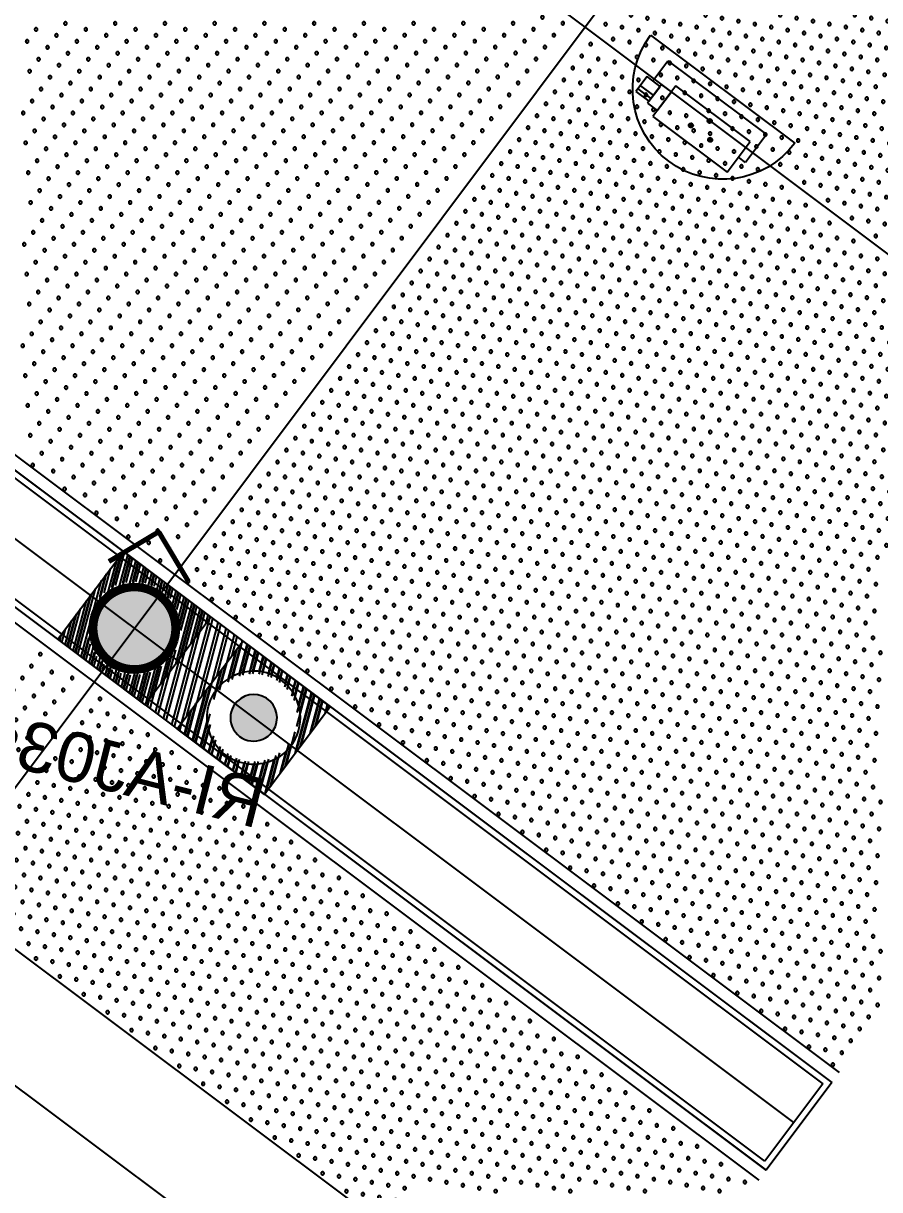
# Model space of a CAD drawing. Header units: millimetres. Extents: x 768159 to 833032, y -1374957 to -1225629.
# Drawn here: x 819922 to 821644, y -1373748 to -1371403 of the extents above; entities that cross this region are included whole.
import ezdxf
from ezdxf.enums import TextEntityAlignment as Align
from ezdxf.xclip import XClip

# ---------------------------------------------------------------- set-up
doc = ezdxf.new("R2010")
doc.units = ezdxf.units.MM
doc.header["$LTSCALE"] = 10
doc.header["$MEASUREMENT"] = 0
doc.header["$XCLIPFRAME"] = 0
doc.linetypes.add('CENTER', pattern=[50.8, 31.75, -6.35, 6.35, -6.35])
for name, color, linetype in [('I—平顶-投影仪、监控', 62, 'Continuous'), ('I—平顶—分格线', 8, 'Continuous'), ('I—平顶—喷淋', 21, 'Continuous'), ('I—平顶—暖通', 144, 'Continuous'), ('I—平顶—灯具', 62, 'Continuous'), ('I—平顶—造型', 122, 'Continuous')]:
    doc.layers.add(name, color=color, linetype=linetype)
doc.styles.add('ARIAL', font='arial.ttf')
doc.styles.get("Standard").update_dxf_attribs({"font": 'arial.ttf'})
doc.dimstyles.new('標準', dxfattribs={"dimtxt": 2.5, "dimasz": 0.8, "dimexe": 0, "dimexo": 0, "dimgap": 1, "dimtad": 1, "dimdec": 0, "dimzin": 0, "dimdsep": 46, "dimtxsty": 'Standard', "dimblk": 'DOT', "dimcen": 1, "dimaunit": 1, "dimadec": 3, "dimazin": 0, "dimtfac": 1, "dimtdec": 0, "dimtmove": 2, "dimatfit": 3, "dimfxl": 1, "dimtolj": 1, "dimtzin": 0, "dimarcsym": 0})

# ---------------------------------------------------------------- blocks, each defined once
blk = doc.blocks.new('4560')
at = {"layer": 'I—平顶—分格线', "color": 1}
for centre in [(-2960, -20), (-2880, -20), (-2920, -35), (-2840, -35), (-2960, -50), (-2920, -65), (-2880, -50), (-2960, -80), (-2920, -95), (-2880, -80), (-2960, -110), (-2880, -110), (-2960, -140), (-2920, -125), (-2880, -140), (-2840, -125), (-2800, -140), (-2920, -155), (-2840, -155), (-2960, -170), (-2920, -185), (-2880, -170), (-2840, -185), (-2800, -170), (-2760, -185), (-2960, -200), (-2880, -200), (-2800, -200), (-2720, -200), (-2960, -230), (-2920, -215), (-2880, -230), (-2840, -215), (-2800, -230), (-2760, -215), (-2720, -230), (-2960, -260), (-2920, -245), (-2880, -260), (-2840, -245), (-2800, -260), (-2760, -245), (-2720, -260), (-2680, -245), (-2640, -260), (-2920, -275), (-2840, -275), (-2760, -275), (-2680, -275), (-2960, -290), (-2920, -305), (-2880, -290), (-2840, -305), (-2800, -290), (-2760, -305), (-2720, -290), (-2680, -305), (-2640, -290), (-2600, -305), (-2960, -320), (-2880, -320), (-2800, -320), (-2720, -320), (-2640, -320), (-2560, -320), (-2960, -350), (-2920, -335), (-2880, -350), (-2840, -335), (-2800, -350), (-2760, -335), (-2720, -350), (-2680, -335), (-2640, -350), (-2600, -335), (-2560, -350), (-2920, -365), (-2840, -365), (-2760, -365), (-2680, -365), (-2600, -365), (-2520, -365), (-2960, -380), (-2920, -395), (-2880, -380), (-2840, -395), (-2800, -380), (-2760, -395), (-2720, -380), (-2680, -395), (-2640, -380), (-2600, -395), (-2560, -380), (-2520, -395), (-2480, -380), (-2960, -410), (-2920, -425), (-2880, -410), (-2840, -425), (-2800, -410), (-2760, -425), (-2720, -410), (-2680, -425), (-2640, -410), (-2600, -425), (-2560, -410), (-2520, -425), (-2480, -410), (-2440, -425), (-2960, -440), (-2880, -440), (-2800, -440), (-2720, -440), (-2640, -440), (-2560, -440), (-2480, -440), (-2400, -440), (-2960, -470), (-2920, -455), (-2880, -470), (-2840, -455), (-2800, -470), (-2760, -455), (-2720, -470), (-2680, -455), (-2640, -470), (-2600, -455), (-2560, -470), (-2520, -455), (-2480, -470), (-2440, -455), (-2400, -470), (-2920, -485), (-2840, -485), (-2760, -485), (-2680, -485), (-2600, -485), (-2520, -485), (-2440, -485), (-2360, -485), (-2960, -500), (-2920, -515), (-2880, -500), (-2840, -515), (-2800, -500), (-2760, -515), (-2720, -500), (-2680, -515), (-2640, -500), (-2600, -515), (-2560, -500), (-2520, -515), (-2480, -500), (-2440, -515), (-2400, -500), (-2360, -515), (-2320, -500), (-2960, -530), (-2880, -530), (-2800, -530), (-2720, -530), (-2640, -530), (-2560, -530), (-2480, -530), (-2400, -530), (-2320, -530), (-2960, -560), (-2920, -545), (-2880, -560), (-2840, -545), (-2800, -560), (-2760, -545), (-2720, -560), (-2680, -545), (-2640, -560), (-2600, -545), (-2560, -560), (-2520, -545), (-2480, -560), (-2440, -545), (-2400, -560), (-2360, -545), (-2320, -560), (-2280, -545), (-2240, -560), (-2920, -575), (-2840, -575), (-2760, -575), (-2680, -575), (-2600, -575), (-2520, -575), (-2440, -575), (-2360, -575), (-2280, -575), (-2960, -590), (-2920, -605), (-2880, -590), (-2840, -605), (-2800, -590), (-2760, -605), (-2720, -590), (-2680, -605), (-2640, -590), (-2600, -605), (-2560, -590), (-2520, -605), (-2480, -590), (-2440, -605), (-2400, -590), (-2360, -605), (-2320, -590), (-2280, -605), (-2240, -590), (-2200, -605), (-2960, -620), (-2920, -635), (-2880, -620), (-2840, -635), (-2800, -620), (-2760, -635), (-2720, -620), (-2680, -635), (-2640, -620), (-2600, -635), (-2560, -620), (-2520, -635), (-2480, -620), (-2440, -635), (-2400, -620), (-2360, -635), (-2320, -620), (-2280, -635), (-2240, -620), (-2200, -635), (-2160, -620), (-2960, -650), (-2880, -650), (-2800, -650), (-2720, -650), (-2640, -650), (-2560, -650), (-2480, -650), (-2400, -650), (-2320, -650), (-2240, -650), (-2160, -650), (-2960, -680), (-2920, -665), (-2880, -680), (-2840, -665), (-2800, -680), (-2760, -665), (-2720, -680), (-2680, -665), (-2640, -680), (-2600, -665), (-2560, -680), (-2520, -665), (-2480, -680), (-2440, -665), (-2400, -680), (-2360, -665), (-2320, -680), (-2280, -665), (-2240, -680), (-2200, -665), (-2160, -680), (-2120, -665), (-2920, -695), (-2840, -695), (-2760, -695), (-2680, -695), (-2600, -695), (-2520, -695), (-2440, -695), (-2360, -695), (-2280, -695), (-2200, -695), (-2120, -695), (-2960, -710), (-2920, -725), (-2880, -710), (-2840, -725), (-2800, -710), (-2760, -725), (-2720, -710), (-2680, -725), (-2640, -710), (-2600, -725), (-2560, -710), (-2520, -725), (-2480, -710), (-2440, -725), (-2400, -710), (-2360, -725), (-2320, -710), (-2280, -725), (-2240, -710), (-2200, -725), (-2160, -710), (-2960, -740), (-2880, -740), (-2800, -740), (-2720, -740), (-2640, -740), (-2560, -740), (-2480, -740), (-2400, -740), (-2320, -740), (-2240, -740), (-2160, -740), (-2960, -770), (-2920, -755), (-2880, -770), (-2840, -755), (-2800, -770), (-2760, -755), (-2720, -770), (-2680, -755), (-2640, -770), (-2600, -755), (-2560, -770), (-2520, -755), (-2480, -770), (-2440, -755), (-2400, -770), (-2360, -755), (-2320, -770), (-2280, -755), (-2240, -770), (-2200, -755), (-2960, -800), (-2920, -785), (-2880, -800), (-2840, -785), (-2800, -800), (-2760, -785), (-2720, -800), (-2680, -785), (-2640, -800), (-2600, -785), (-2560, -800), (-2520, -785), (-2480, -800), (-2440, -785), (-2400, -800), (-2360, -785), (-2320, -800), (-2280, -785), (-2240, -800), (-2200, -785), (-2920, -815), (-2840, -815), (-2760, -815), (-2680, -815), (-2600, -815), (-2520, -815), (-2440, -815), (-2360, -815), (-2280, -815), (-2200, -815), (-2960, -830), (-2920, -845), (-2880, -830), (-2840, -845), (-2800, -830), (-2760, -845), (-2720, -830), (-2680, -845), (-2640, -830), (-2600, -845), (-2560, -830), (-2520, -845), (-2480, -830), (-2440, -845), (-2400, -830), (-2360, -845), (-2320, -830), (-2280, -845), (-2240, -830), (-2960, -860), (-2880, -860), (-2800, -860), (-2720, -860), (-2640, -860), (-2560, -860), (-2480, -860), (-2400, -860), (-2320, -860), (-2240, -860), (-2960, -890), (-2920, -875), (-2880, -890), (-2840, -875), (-2800, -890), (-2760, -875), (-2720, -890), (-2680, -875), (-2640, -890), (-2600, -875), (-2560, -890), (-2520, -875), (-2480, -890), (-2440, -875), (-2400, -890), (-2360, -875), (-2320, -890), (-2280, -875), (-2920, -905), (-2840, -905), (-2760, -905), (-2680, -905), (-2600, -905), (-2520, -905), (-2440, -905), (-2360, -905), (-2280, -905), (-2960, -920), (-2920, -935), (-2880, -920), (-2840, -935), (-2800, -920), (-2760, -935), (-2720, -920), (-2680, -935), (-2640, -920), (-2600, -935), (-2560, -920), (-2520, -935), (-2480, -920), (-2440, -935), (-2400, -920), (-2360, -935), (-2320, -920), (-2960, -950), (-2880, -950), (-2800, -950), (-2720, -950), (-2640, -950), (-2560, -950), (-2480, -950), (-2400, -950), (-2320, -950), (-2960, -980), (-2920, -965), (-2880, -980), (-2840, -965), (-2800, -980), (-2760, -965), (-2720, -980), (-2680, -965), (-2640, -980), (-2600, -965), (-2560, -980), (-2520, -965), (-2480, -980), (-2440, -965), (-2400, -980), (-2360, -965), (-2960, -1010), (-2920, -995), (-2880, -1010), (-2840, -995), (-2800, -1010), (-2760, -995), (-2720, -1010), (-2680, -995), (-2640, -1010), (-2600, -995), (-2560, -1010), (-2520, -995), (-2480, -1010), (-2440, -995), (-2400, -1010), (-2360, -995), (-2920, -1025), (-2840, -1025), (-2760, -1025), (-2680, -1025), (-2600, -1025), (-2520, -1025), (-2440, -1025), (-2360, -1025), (-2960, -1040), (-2920, -1055), (-2880, -1040), (-2840, -1055), (-2800, -1040), (-2760, -1055), (-2720, -1040), (-2680, -1055), (-2640, -1040), (-2600, -1055), (-2560, -1040), (-2520, -1055), (-2480, -1040), (-2440, -1055), (-2400, -1040), (-2960, -1070), (-2880, -1070), (-2800, -1070), (-2720, -1070), (-2640, -1070), (-2560, -1070), (-2480, -1070), (-2400, -1070), (-2960, -1100), (-2920, -1085), (-2880, -1100), (-2840, -1085), (-2800, -1100), (-2760, -1085), (-2720, -1100), (-2680, -1085), (-2640, -1100), (-2600, -1085), (-2560, -1100), (-2520, -1085), (-2480, -1100), (-2440, -1085), (-2920, -1115), (-2840, -1115), (-2760, -1115), (-2680, -1115), (-2600, -1115), (-2520, -1115), (-2440, -1115), (-2960, -1130), (-2920, -1145), (-2880, -1130), (-2840, -1145), (-2800, -1130), (-2760, -1145), (-2720, -1130), (-2680, -1145), (-2640, -1130), (-2600, -1145), (-2560, -1130), (-2520, -1145), (-2480, -1130), (-2960, -1160), (-2920, -1175), (-2880, -1160), (-2840, -1175), (-2800, -1160), (-2760, -1175), (-2720, -1160), (-2680, -1175), (-2640, -1160), (-2600, -1175), (-2560, -1160), (-2520, -1175), (-2480, -1160), (-2960, -1190), (-2880, -1190), (-2800, -1190), (-2720, -1190), (-2640, -1190), (-2560, -1190), (-2480, -1190), (-2960, -1220), (-2920, -1205), (-2880, -1220), (-2840, -1205), (-2800, -1220), (-2760, -1205), (-2720, -1220), (-2680, -1205), (-2640, -1220), (-2600, -1205), (-2560, -1220), (-2520, -1205), (-2920, -1235), (-2840, -1235), (-2760, -1235), (-2680, -1235), (-2600, -1235), (-2520, -1235), (-2960, -1250), (-2920, -1265), (-2880, -1250), (-2840, -1265), (-2800, -1250), (-2760, -1265), (-2720, -1250), (-2680, -1265), (-2640, -1250), (-2600, -1265), (-2560, -1250), (-2960, -1280), (-2880, -1280), (-2800, -1280), (-2720, -1280), (-2640, -1280), (-2560, -1280), (-2960, -1310), (-2920, -1295), (-2880, -1310), (-2840, -1295), (-2800, -1310), (-2760, -1295), (-2720, -1310), (-2680, -1295), (-2640, -1310), (-2600, -1295), (-2920, -1325), (-2840, -1325), (-2760, -1325), (-2680, -1325), (-2600, -1325), (-2960, -1340), (-2920, -1355), (-2880, -1340), (-2840, -1355), (-2800, -1340), (-2760, -1355), (-2720, -1340), (-2680, -1355), (-2640, -1340), (-2960, -1370), (-2920, -1385), (-2880, -1370), (-2840, -1385), (-2800, -1370), (-2760, -1385), (-2720, -1370), (-2680, -1385), (-2640, -1370)]:
    blk.add_circle(centre, 3, dxfattribs=at)
blk = doc.blocks.new('30')
at = {"layer": 'I—平顶—分格线'}
for centre in [(-1710, -20), (-1650, -20), (-1590, -20), (-1530, -20), (-1470, -20), (-1410, -20), (-1350, -20), (-1290, -20), (-1230, -20), (-1170, -20), (-1110, -20), (-1050, -20), (-990, -20), (-930, -20), (-870, -20), (-810, -20), (-750, -20), (-690, -20), (-630, -20), (-570, -20), (-510, -20), (-450, -20), (-390, -20), (-330, -20), (-270, -20), (-210, -20), (-150, -20), (-90, -20), (-30, -20), (-1680, -35), (-1620, -35), (-1560, -35), (-1500, -35), (-1440, -35), (-1380, -35), (-1320, -35), (-1260, -35), (-1200, -35), (-1140, -35), (-1080, -35), (-1020, -35), (-960, -35), (-900, -35), (-840, -35), (-780, -35), (-720, -35), (-660, -35), (-600, -35), (-540, -35), (-480, -35), (-420, -35), (-360, -35), (-300, -35), (-240, -35), (-180, -35), (-120, -35), (-60, -35), (-1650, -50), (-1620, -65), (-1590, -50), (-1560, -65), (-1530, -50), (-1500, -65), (-1470, -50), (-1440, -65), (-1410, -50), (-1380, -65), (-1350, -50), (-1320, -65), (-1290, -50), (-1260, -65), (-1230, -50), (-1200, -65), (-1170, -50), (-1140, -65), (-1110, -50), (-1080, -65), (-1050, -50), (-1020, -65), (-990, -50), (-960, -65), (-930, -50), (-900, -65), (-870, -50), (-840, -65), (-810, -50), (-780, -65), (-750, -50), (-720, -65), (-690, -50), (-660, -65), (-630, -50), (-600, -65), (-570, -50), (-540, -65), (-510, -50), (-480, -65), (-450, -50), (-420, -65), (-390, -50), (-360, -65), (-330, -50), (-300, -65), (-270, -50), (-240, -65), (-210, -50), (-180, -65), (-150, -50), (-120, -65), (-90, -50), (-60, -65), (-30, -50), (-1620, -95), (-1590, -80), (-1560, -95), (-1530, -80), (-1500, -95), (-1470, -80), (-1440, -95), (-1410, -80), (-1380, -95), (-1350, -80), (-1320, -95), (-1290, -80), (-1260, -95), (-1230, -80), (-1200, -95), (-1170, -80), (-1140, -95), (-1110, -80), (-1080, -95), (-1050, -80), (-1020, -95), (-990, -80), (-960, -95), (-930, -80), (-900, -95), (-870, -80), (-840, -95), (-810, -80), (-780, -95), (-750, -80), (-720, -95), (-690, -80), (-660, -95), (-630, -80), (-600, -95), (-570, -80), (-540, -95), (-510, -80), (-480, -95), (-450, -80), (-420, -95), (-390, -80), (-360, -95), (-330, -80), (-300, -95), (-270, -80), (-240, -95), (-210, -80), (-180, -95), (-150, -80), (-120, -95), (-90, -80), (-60, -95), (-30, -80), (-1590, -110), (-1530, -110), (-1470, -110), (-1410, -110), (-1350, -110), (-1290, -110), (-1230, -110), (-1170, -110), (-1110, -110), (-1050, -110), (-990, -110), (-930, -110), (-870, -110), (-810, -110), (-750, -110), (-690, -110), (-630, -110), (-570, -110), (-510, -110), (-450, -110), (-390, -110), (-330, -110), (-270, -110), (-210, -110), (-150, -110), (-90, -110), (-30, -110), (-1560, -125), (-1530, -140), (-1500, -125), (-1470, -140), (-1440, -125), (-1410, -140), (-1380, -125), (-1350, -140), (-1320, -125), (-1290, -140), (-1260, -125), (-1230, -140), (-1200, -125), (-1170, -140), (-1140, -125), (-1110, -140), (-1080, -125), (-1050, -140), (-1020, -125), (-990, -140), (-960, -125), (-930, -140), (-900, -125), (-870, -140), (-840, -125), (-810, -140), (-780, -125), (-750, -140), (-720, -125), (-690, -140), (-660, -125), (-630, -140), (-600, -125), (-570, -140), (-540, -125), (-510, -140), (-480, -125), (-450, -140), (-420, -125), (-390, -140), (-360, -125), (-330, -140), (-300, -125), (-270, -140), (-240, -125), (-210, -140), (-180, -125), (-150, -140), (-120, -125), (-90, -140), (-60, -125), (-30, -140), (-1500, -155), (-1440, -155), (-1380, -155), (-1320, -155), (-1260, -155), (-1200, -155), (-1140, -155), (-1080, -155), (-1020, -155), (-960, -155), (-900, -155), (-840, -155), (-780, -155), (-720, -155), (-660, -155), (-600, -155), (-540, -155), (-480, -155), (-420, -155), (-360, -155), (-300, -155), (-240, -155), (-180, -155), (-120, -155), (-60, -155), (-1500, -185), (-1470, -170), (-1440, -185), (-1410, -170), (-1380, -185), (-1350, -170), (-1320, -185), (-1290, -170), (-1260, -185), (-1230, -170), (-1200, -185), (-1170, -170), (-1140, -185), (-1110, -170), (-1080, -185), (-1050, -170), (-1020, -185), (-990, -170), (-960, -185), (-930, -170), (-900, -185), (-870, -170), (-840, -185), (-810, -170), (-780, -185), (-750, -170), (-720, -185), (-690, -170), (-660, -185), (-630, -170), (-600, -185), (-570, -170), (-540, -185), (-510, -170), (-480, -185), (-450, -170), (-420, -185), (-390, -170), (-360, -185), (-330, -170), (-300, -185), (-270, -170), (-240, -185), (-210, -170), (-180, -185), (-150, -170), (-120, -185), (-90, -170), (-60, -185), (-30, -170), (-1470, -200), (-1410, -200), (-1350, -200), (-1290, -200), (-1230, -200), (-1170, -200), (-1110, -200), (-1050, -200), (-990, -200), (-930, -200), (-870, -200), (-810, -200), (-750, -200), (-690, -200), (-630, -200), (-570, -200), (-510, -200), (-450, -200), (-390, -200), (-330, -200), (-270, -200), (-210, -200), (-150, -200), (-90, -200), (-30, -200), (-1440, -215), (-1410, -230), (-1380, -215), (-1350, -230), (-1320, -215), (-1290, -230), (-1260, -215), (-1230, -230), (-1200, -215), (-1170, -230), (-1140, -215), (-1110, -230), (-1080, -215), (-1050, -230), (-1020, -215), (-990, -230), (-960, -215), (-930, -230), (-900, -215), (-870, -230), (-840, -215), (-810, -230), (-780, -215), (-750, -230), (-720, -215), (-690, -230), (-660, -215), (-630, -230), (-600, -215), (-570, -230), (-540, -215), (-510, -230), (-480, -215), (-450, -230), (-420, -215), (-390, -230), (-360, -215), (-330, -230), (-300, -215), (-270, -230), (-240, -215), (-210, -230), (-180, -215), (-150, -230), (-120, -215), (-90, -230), (-60, -215), (-30, -230), (-1380, -245), (-1350, -260), (-1320, -245), (-1290, -260), (-1260, -245), (-1230, -260), (-1200, -245), (-1170, -260), (-1140, -245), (-1110, -260), (-1080, -245), (-1050, -260), (-1020, -245), (-990, -260), (-960, -245), (-930, -260), (-900, -245), (-870, -260), (-840, -245), (-810, -260), (-780, -245), (-750, -260), (-720, -245), (-690, -260), (-660, -245), (-630, -260), (-600, -245), (-570, -260), (-540, -245), (-510, -260), (-480, -245), (-450, -260), (-420, -245), (-390, -260), (-360, -245), (-330, -260), (-300, -245), (-270, -260), (-240, -245), (-210, -260), (-180, -245), (-150, -260), (-120, -245), (-90, -260), (-60, -245), (-30, -260), (-1380, -275), (-1320, -275), (-1260, -275), (-1200, -275), (-1140, -275), (-1080, -275), (-1020, -275), (-960, -275), (-900, -275), (-840, -275), (-780, -275), (-720, -275), (-660, -275), (-600, -275), (-540, -275), (-480, -275), (-420, -275), (-360, -275), (-300, -275), (-240, -275), (-180, -275), (-120, -275), (-60, -275), (-1350, -290), (-1320, -305), (-1290, -290), (-1260, -305), (-1230, -290), (-1200, -305), (-1170, -290), (-1140, -305), (-1110, -290), (-1080, -305), (-1050, -290), (-1020, -305), (-990, -290), (-960, -305), (-930, -290), (-900, -305), (-870, -290), (-840, -305), (-810, -290), (-780, -305), (-750, -290), (-720, -305), (-690, -290), (-660, -305), (-630, -290), (-600, -305), (-570, -290), (-540, -305), (-510, -290), (-480, -305), (-450, -290), (-420, -305), (-390, -290), (-360, -305), (-330, -290), (-300, -305), (-270, -290), (-240, -305), (-210, -290), (-180, -305), (-150, -290), (-120, -305), (-90, -290), (-60, -305), (-30, -290), (-1290, -320), (-1230, -320), (-1170, -320), (-1110, -320), (-1050, -320), (-990, -320), (-930, -320), (-870, -320), (-810, -320), (-750, -320), (-690, -320), (-630, -320), (-570, -320), (-510, -320), (-450, -320), (-390, -320), (-330, -320), (-270, -320), (-210, -320), (-150, -320), (-90, -320), (-30, -320), (-1260, -335), (-1230, -350), (-1200, -335), (-1170, -350), (-1140, -335), (-1110, -350), (-1080, -335), (-1050, -350), (-1020, -335), (-990, -350), (-960, -335), (-930, -350), (-900, -335), (-870, -350), (-840, -335), (-810, -350), (-780, -335), (-750, -350), (-720, -335), (-690, -350), (-660, -335), (-630, -350), (-600, -335), (-570, -350), (-540, -335), (-510, -350), (-480, -335), (-450, -350), (-420, -335), (-390, -350), (-360, -335), (-330, -350), (-300, -335), (-270, -350), (-240, -335), (-210, -350), (-180, -335), (-150, -350), (-120, -335), (-90, -350), (-60, -335), (-30, -350), (-1260, -365), (-1200, -365), (-1140, -365), (-1080, -365), (-1020, -365), (-960, -365), (-900, -365), (-840, -365), (-780, -365), (-720, -365), (-660, -365), (-600, -365), (-540, -365), (-480, -365), (-420, -365), (-360, -365), (-300, -365), (-240, -365), (-180, -365), (-120, -365), (-60, -365), (-1230, -380), (-1200, -395), (-1170, -380), (-1140, -395), (-1110, -380), (-1080, -395), (-1050, -380), (-1020, -395), (-990, -380), (-960, -395), (-930, -380), (-900, -395), (-870, -380), (-840, -395), (-810, -380), (-780, -395), (-750, -380), (-720, -395), (-690, -380), (-660, -395), (-630, -380), (-600, -395), (-570, -380), (-540, -395), (-510, -380), (-480, -395), (-450, -380), (-420, -395), (-390, -380), (-360, -395), (-330, -380), (-300, -395), (-270, -380), (-240, -395), (-210, -380), (-180, -395), (-150, -380), (-120, -395), (-90, -380), (-60, -395), (-30, -380), (-1170, -410), (-1140, -425), (-1110, -410), (-1080, -425), (-1050, -410), (-1020, -425), (-990, -410), (-960, -425), (-930, -410), (-900, -425), (-870, -410), (-840, -425), (-810, -410), (-780, -425), (-750, -410), (-720, -425), (-690, -410), (-660, -425), (-630, -410), (-600, -425), (-570, -410), (-540, -425), (-510, -410), (-480, -425), (-450, -410), (-420, -425), (-390, -410), (-360, -425), (-330, -410), (-300, -425), (-270, -410), (-240, -425), (-210, -410), (-180, -425), (-150, -410), (-120, -425), (-90, -410), (-60, -425), (-30, -410), (-1110, -440), (-1050, -440), (-990, -440), (-930, -440), (-870, -440), (-810, -440), (-750, -440), (-690, -440), (-630, -440), (-570, -440), (-510, -440), (-450, -440), (-390, -440), (-330, -440), (-270, -440), (-210, -440), (-150, -440), (-90, -440), (-30, -440), (-1110, -470), (-1080, -455), (-1050, -470), (-1020, -455), (-990, -470), (-960, -455), (-930, -470), (-900, -455), (-870, -470), (-840, -455), (-810, -470), (-780, -455), (-750, -470), (-720, -455), (-690, -470), (-660, -455), (-630, -470), (-600, -455), (-570, -470), (-540, -455), (-510, -470), (-480, -455), (-450, -470), (-420, -455), (-390, -470), (-360, -455), (-330, -470), (-300, -455), (-270, -470), (-240, -455), (-210, -470), (-180, -455), (-150, -470), (-120, -455), (-90, -470), (-60, -455), (-30, -470), (-1080, -485), (-1020, -485), (-960, -485), (-900, -485), (-840, -485), (-780, -485), (-720, -485), (-660, -485), (-600, -485), (-540, -485), (-480, -485), (-420, -485), (-360, -485), (-300, -485), (-240, -485), (-180, -485), (-120, -485), (-60, -485), (-1110, -500), (-1080, -515), (-1050, -500), (-1020, -515), (-990, -500), (-960, -515), (-930, -500), (-900, -515), (-870, -500), (-840, -515), (-810, -500), (-780, -515), (-750, -500), (-720, -515), (-690, -500), (-660, -515), (-630, -500), (-600, -515), (-570, -500), (-540, -515), (-510, -500), (-480, -515), (-450, -500), (-420, -515), (-390, -500), (-360, -515), (-330, -500), (-300, -515), (-270, -500), (-240, -515), (-210, -500), (-180, -515), (-150, -500), (-120, -515), (-90, -500), (-60, -515), (-30, -500), (-1110, -530), (-1050, -530), (-990, -530), (-930, -530), (-870, -530), (-810, -530), (-750, -530), (-690, -530), (-630, -530), (-570, -530), (-510, -530), (-450, -530), (-390, -530), (-330, -530), (-270, -530), (-210, -530), (-150, -530), (-90, -530), (-30, -530), (-1140, -545), (-1110, -560), (-1080, -545), (-1050, -560), (-1020, -545), (-990, -560), (-960, -545), (-930, -560), (-900, -545), (-870, -560), (-840, -545), (-810, -560), (-780, -545), (-750, -560), (-720, -545), (-690, -560), (-660, -545), (-630, -560), (-600, -545), (-570, -560), (-540, -545), (-510, -560), (-480, -545), (-450, -560), (-420, -545), (-390, -560), (-360, -545), (-330, -560), (-300, -545), (-270, -560), (-240, -545), (-210, -560), (-180, -545), (-150, -560), (-120, -545), (-90, -560), (-60, -545), (-30, -560), (-1140, -575), (-1080, -575), (-1020, -575), (-960, -575), (-900, -575), (-840, -575), (-780, -575), (-720, -575), (-660, -575), (-600, -575), (-540, -575), (-480, -575), (-420, -575), (-360, -575), (-300, -575), (-240, -575), (-180, -575), (-120, -575), (-60, -575), (-1170, -590), (-1140, -605), (-1110, -590), (-1080, -605), (-1050, -590), (-1020, -605), (-990, -590), (-960, -605), (-930, -590), (-900, -605), (-870, -590), (-840, -605), (-810, -590), (-780, -605), (-750, -590), (-720, -605), (-690, -590), (-660, -605), (-630, -590), (-600, -605), (-570, -590), (-540, -605), (-510, -590), (-480, -605), (-450, -590), (-420, -605), (-390, -590), (-360, -605), (-330, -590), (-300, -605), (-270, -590), (-240, -605), (-210, -590), (-180, -605), (-150, -590), (-120, -605), (-90, -590), (-60, -605), (-30, -590), (-1200, -635), (-1170, -620), (-1140, -635), (-1110, -620), (-1080, -635), (-1050, -620), (-1020, -635), (-990, -620), (-960, -635), (-930, -620), (-900, -635), (-870, -620), (-840, -635), (-810, -620), (-780, -635), (-750, -620), (-720, -635), (-690, -620), (-660, -635), (-630, -620), (-600, -635), (-570, -620), (-540, -635), (-510, -620), (-480, -635), (-450, -620), (-420, -635), (-390, -620), (-360, -635), (-330, -620), (-300, -635), (-270, -620), (-240, -635), (-210, -620), (-180, -635), (-150, -620), (-120, -635), (-90, -620), (-60, -635), (-30, -620), (-1230, -650), (-1170, -650), (-1110, -650), (-1050, -650), (-990, -650), (-930, -650), (-870, -650), (-810, -650), (-750, -650), (-690, -650), (-630, -650), (-570, -650), (-510, -650), (-450, -650), (-390, -650), (-330, -650), (-270, -650), (-210, -650), (-150, -650), (-90, -650), (-30, -650), (-1230, -680), (-1200, -665), (-1170, -680), (-1140, -665), (-1110, -680), (-1080, -665), (-1050, -680), (-1020, -665), (-990, -680), (-960, -665), (-930, -680), (-900, -665), (-870, -680), (-840, -665), (-810, -680), (-780, -665), (-750, -680), (-720, -665), (-690, -680), (-660, -665), (-630, -680), (-600, -665), (-570, -680), (-540, -665), (-510, -680), (-480, -665), (-450, -680), (-420, -665), (-390, -680), (-360, -665), (-330, -680), (-300, -665), (-270, -680), (-240, -665), (-210, -680), (-180, -665), (-150, -680), (-120, -665), (-90, -680), (-60, -665), (-30, -680), (-1260, -695), (-1200, -695), (-1140, -695), (-1080, -695), (-1020, -695), (-960, -695), (-900, -695), (-840, -695), (-780, -695), (-720, -695), (-660, -695), (-600, -695), (-540, -695), (-480, -695), (-420, -695), (-360, -695), (-300, -695), (-240, -695), (-180, -695), (-120, -695), (-60, -695), (-1260, -725), (-1230, -710), (-1200, -725), (-1170, -710), (-1140, -725), (-1110, -710), (-1080, -725), (-1050, -710), (-1020, -725), (-990, -710), (-960, -725), (-930, -710), (-900, -725), (-870, -710), (-840, -725), (-810, -710), (-780, -725), (-750, -710), (-720, -725), (-690, -710), (-660, -725), (-630, -710), (-600, -725), (-570, -710), (-540, -725), (-510, -710), (-480, -725), (-450, -710), (-420, -725), (-390, -710), (-360, -725), (-330, -710), (-300, -725), (-270, -710), (-240, -725), (-210, -710), (-180, -725), (-150, -710), (-120, -725), (-90, -710), (-60, -725), (-30, -710), (-1290, -740), (-1230, -740), (-1170, -740), (-1110, -740), (-1050, -740), (-990, -740), (-930, -740), (-870, -740), (-810, -740), (-750, -740), (-690, -740), (-630, -740), (-570, -740), (-510, -740), (-450, -740), (-390, -740), (-330, -740), (-270, -740), (-210, -740), (-150, -740), (-90, -740), (-30, -740), (-1290, -770), (-1260, -755), (-1230, -770), (-1200, -755), (-1170, -770), (-1140, -755), (-1110, -770), (-1080, -755), (-1050, -770), (-1020, -755), (-990, -770), (-960, -755), (-930, -770), (-900, -755), (-870, -770), (-840, -755), (-810, -770), (-780, -755), (-750, -770), (-720, -755), (-690, -770), (-660, -755), (-630, -770), (-600, -755), (-570, -770), (-540, -755), (-510, -770), (-480, -755), (-450, -770), (-420, -755), (-390, -770), (-360, -755), (-330, -770), (-300, -755), (-270, -770), (-240, -755), (-210, -770), (-180, -755), (-150, -770), (-120, -755), (-90, -770), (-60, -755), (-30, -770), (-1320, -785), (-1290, -800), (-1260, -785), (-1230, -800), (-1200, -785), (-1170, -800), (-1140, -785), (-1110, -800), (-1080, -785), (-1050, -800), (-1020, -785), (-990, -800), (-960, -785), (-930, -800), (-900, -785), (-870, -800), (-840, -785), (-810, -800), (-780, -785), (-750, -800), (-720, -785), (-690, -800), (-660, -785), (-630, -800), (-600, -785), (-570, -800), (-540, -785), (-510, -800), (-480, -785), (-450, -800), (-420, -785), (-390, -800), (-360, -785), (-330, -800), (-300, -785), (-270, -800), (-240, -785), (-210, -800), (-180, -785), (-150, -800), (-120, -785), (-90, -800), (-60, -785), (-30, -800), (-1320, -815), (-1260, -815), (-1200, -815), (-1140, -815), (-1080, -815), (-1020, -815), (-960, -815), (-900, -815), (-840, -815), (-780, -815), (-720, -815), (-660, -815), (-600, -815), (-540, -815), (-480, -815), (-420, -815), (-360, -815), (-300, -815), (-240, -815), (-180, -815), (-120, -815), (-60, -815), (-1350, -830), (-1320, -845), (-1290, -830), (-1260, -845), (-1230, -830), (-1200, -845), (-1170, -830), (-1140, -845), (-1110, -830), (-1080, -845), (-1050, -830), (-1020, -845), (-990, -830), (-960, -845), (-930, -830), (-900, -845), (-870, -830), (-840, -845), (-810, -830), (-780, -845), (-750, -830), (-720, -845), (-690, -830), (-660, -845), (-630, -830), (-600, -845), (-570, -830), (-540, -845), (-510, -830), (-480, -845), (-450, -830), (-420, -845), (-390, -830), (-360, -845), (-330, -830), (-300, -845), (-270, -830), (-240, -845), (-210, -830), (-180, -845), (-150, -830), (-120, -845), (-90, -830), (-60, -845), (-30, -830), (-1350, -860), (-1290, -860), (-1230, -860), (-1170, -860), (-1110, -860), (-1050, -860), (-990, -860), (-930, -860), (-870, -860), (-810, -860), (-750, -860), (-690, -860), (-630, -860), (-570, -860), (-510, -860), (-450, -860), (-390, -860), (-330, -860), (-270, -860), (-210, -860), (-150, -860), (-90, -860), (-30, -860), (-1410, -890), (-1380, -875), (-1350, -890), (-1320, -875), (-1290, -890), (-1260, -875), (-1230, -890), (-1200, -875), (-1170, -890), (-1140, -875), (-1110, -890), (-1080, -875), (-1050, -890), (-1020, -875), (-990, -890), (-960, -875), (-930, -890), (-900, -875), (-870, -890), (-840, -875), (-810, -890), (-780, -875), (-750, -890), (-720, -875), (-690, -890), (-660, -875), (-630, -890), (-600, -875), (-570, -890), (-540, -875), (-510, -890), (-480, -875), (-450, -890), (-420, -875), (-390, -890), (-360, -875), (-330, -890), (-300, -875), (-270, -890), (-240, -875), (-210, -890), (-180, -875), (-150, -890), (-120, -875), (-90, -890), (-60, -875), (-30, -890), (-1380, -905), (-1320, -905), (-1260, -905), (-1200, -905), (-1140, -905), (-1080, -905), (-1020, -905), (-960, -905), (-900, -905), (-840, -905), (-780, -905), (-720, -905), (-660, -905), (-600, -905), (-540, -905), (-480, -905), (-420, -905), (-360, -905), (-300, -905), (-240, -905), (-180, -905), (-120, -905), (-60, -905), (-1440, -935), (-1410, -920), (-1380, -935), (-1350, -920), (-1320, -935), (-1290, -920), (-1260, -935), (-1230, -920), (-1200, -935), (-1170, -920), (-1140, -935), (-1110, -920), (-1080, -935), (-1050, -920), (-1020, -935), (-990, -920), (-960, -935), (-930, -920), (-900, -935), (-870, -920), (-840, -935), (-810, -920), (-780, -935), (-750, -920), (-720, -935), (-690, -920), (-660, -935), (-630, -920), (-600, -935), (-570, -920), (-540, -935), (-510, -920), (-480, -935), (-450, -920), (-420, -935), (-390, -920), (-360, -935), (-330, -920), (-300, -935), (-270, -920), (-240, -935), (-210, -920), (-180, -935), (-150, -920), (-120, -935), (-90, -920), (-60, -935), (-30, -920), (-1410, -950), (-1350, -950), (-1290, -950), (-1230, -950), (-1170, -950), (-1110, -950), (-1050, -950), (-990, -950), (-930, -950), (-870, -950), (-810, -950), (-750, -950), (-690, -950), (-630, -950), (-570, -950), (-510, -950), (-450, -950), (-390, -950), (-330, -950), (-270, -950), (-210, -950), (-150, -950), (-90, -950), (-30, -950), (-1470, -980), (-1440, -965), (-1410, -980), (-1380, -965), (-1350, -980), (-1320, -965), (-1290, -980), (-1260, -965), (-1230, -980), (-1200, -965), (-1170, -980), (-1140, -965), (-1110, -980), (-1080, -965), (-1050, -980), (-1020, -965), (-990, -980), (-960, -965), (-930, -980), (-900, -965), (-870, -980), (-840, -965), (-810, -980), (-780, -965), (-750, -980), (-720, -965), (-690, -980), (-660, -965), (-630, -980), (-600, -965), (-570, -980), (-540, -965), (-510, -980), (-480, -965), (-450, -980), (-420, -965), (-390, -980), (-360, -965), (-330, -980), (-300, -965), (-270, -980), (-240, -965), (-210, -980), (-180, -965), (-150, -980), (-120, -965), (-90, -980), (-60, -965), (-30, -980), (-1470, -1010), (-1440, -995), (-1410, -1010), (-1380, -995), (-1350, -1010), (-1320, -995), (-1290, -1010), (-1260, -995), (-1230, -1010), (-1200, -995), (-1170, -1010), (-1140, -995), (-1110, -1010), (-1080, -995), (-1050, -1010), (-1020, -995), (-990, -1010), (-960, -995), (-930, -1010), (-900, -995), (-870, -1010), (-840, -995), (-810, -1010), (-780, -995), (-750, -1010), (-720, -995), (-690, -1010), (-660, -995), (-630, -1010), (-600, -995), (-570, -1010), (-540, -995), (-510, -1010), (-480, -995), (-450, -1010), (-420, -995), (-390, -1010), (-360, -995), (-330, -1010), (-300, -995), (-270, -1010), (-240, -995), (-210, -1010), (-180, -995), (-150, -1010), (-120, -995), (-90, -1010), (-60, -995), (-30, -1010), (-1500, -1025), (-1440, -1025), (-1380, -1025), (-1320, -1025), (-1260, -1025), (-1200, -1025), (-1140, -1025), (-1080, -1025), (-1020, -1025), (-960, -1025), (-900, -1025), (-840, -1025), (-780, -1025), (-720, -1025), (-660, -1025), (-600, -1025), (-540, -1025), (-480, -1025), (-420, -1025), (-360, -1025), (-300, -1025), (-240, -1025), (-180, -1025), (-120, -1025), (-60, -1025), (-1500, -1055), (-1470, -1040), (-1440, -1055), (-1410, -1040), (-1380, -1055), (-1350, -1040), (-1320, -1055), (-1290, -1040), (-1260, -1055), (-1230, -1040), (-1200, -1055), (-1170, -1040), (-1140, -1055), (-1110, -1040), (-1080, -1055), (-1050, -1040), (-1020, -1055), (-990, -1040), (-960, -1055), (-930, -1040), (-900, -1055), (-870, -1040), (-840, -1055), (-810, -1040), (-780, -1055), (-750, -1040), (-720, -1055), (-690, -1040), (-660, -1055), (-630, -1040), (-600, -1055), (-570, -1040), (-540, -1055), (-510, -1040), (-480, -1055), (-450, -1040), (-420, -1055), (-390, -1040), (-360, -1055), (-330, -1040), (-300, -1055), (-270, -1040), (-240, -1055), (-210, -1040), (-180, -1055), (-150, -1040), (-120, -1055), (-90, -1040), (-60, -1055), (-30, -1040), (-1530, -1070), (-1470, -1070), (-1410, -1070), (-1350, -1070), (-1290, -1070), (-1230, -1070), (-1170, -1070), (-1110, -1070), (-1050, -1070), (-990, -1070), (-930, -1070), (-870, -1070), (-810, -1070), (-750, -1070), (-690, -1070), (-630, -1070), (-570, -1070), (-510, -1070), (-450, -1070), (-390, -1070), (-330, -1070), (-270, -1070), (-210, -1070), (-150, -1070), (-90, -1070), (-30, -1070), (-1530, -1100), (-1500, -1085), (-1470, -1100), (-1440, -1085), (-1410, -1100), (-1380, -1085), (-1350, -1100), (-1320, -1085), (-1290, -1100), (-1260, -1085), (-1230, -1100), (-1200, -1085), (-1170, -1100), (-1140, -1085), (-1110, -1100), (-1080, -1085), (-1050, -1100), (-1020, -1085), (-990, -1100), (-960, -1085), (-930, -1100), (-900, -1085), (-870, -1100), (-840, -1085), (-810, -1100), (-780, -1085), (-750, -1100), (-720, -1085), (-690, -1100), (-660, -1085), (-630, -1100), (-600, -1085), (-570, -1100), (-540, -1085), (-510, -1100), (-480, -1085), (-450, -1100), (-420, -1085), (-390, -1100), (-360, -1085), (-330, -1100), (-300, -1085), (-270, -1100), (-240, -1085), (-210, -1100), (-180, -1085), (-150, -1100), (-120, -1085), (-90, -1100), (-60, -1085), (-30, -1100), (-1560, -1115), (-1500, -1115), (-1440, -1115), (-1380, -1115), (-1320, -1115), (-1260, -1115), (-1200, -1115), (-1140, -1115), (-1080, -1115), (-1020, -1115), (-960, -1115), (-900, -1115), (-840, -1115), (-780, -1115), (-720, -1115), (-660, -1115), (-600, -1115), (-540, -1115), (-480, -1115), (-420, -1115), (-360, -1115), (-300, -1115), (-240, -1115), (-180, -1115), (-120, -1115), (-60, -1115), (-1590, -1130), (-1560, -1145), (-1530, -1130), (-1500, -1145), (-1470, -1130), (-1440, -1145), (-1410, -1130), (-1380, -1145), (-1350, -1130), (-1320, -1145), (-1290, -1130), (-1260, -1145), (-1230, -1130), (-1200, -1145), (-1170, -1130), (-1140, -1145), (-1110, -1130), (-1080, -1145), (-1050, -1130), (-1020, -1145), (-990, -1130), (-960, -1145), (-930, -1130), (-900, -1145), (-870, -1130), (-840, -1145), (-810, -1130), (-780, -1145), (-750, -1130), (-720, -1145), (-690, -1130), (-660, -1145), (-630, -1130), (-600, -1145), (-570, -1130), (-540, -1145), (-510, -1130), (-480, -1145), (-450, -1130), (-420, -1145), (-390, -1130), (-360, -1145), (-330, -1130), (-300, -1145), (-270, -1130), (-240, -1145), (-210, -1130), (-180, -1145), (-150, -1130), (-120, -1145), (-90, -1130), (-60, -1145), (-30, -1130), (-1620, -1175), (-1590, -1160), (-1560, -1175), (-1530, -1160), (-1500, -1175), (-1470, -1160), (-1440, -1175), (-1410, -1160), (-1380, -1175), (-1350, -1160), (-1320, -1175), (-1290, -1160), (-1260, -1175), (-1230, -1160), (-1200, -1175), (-1170, -1160), (-1140, -1175), (-1110, -1160), (-1080, -1175), (-1050, -1160), (-1020, -1175), (-990, -1160), (-960, -1175), (-930, -1160), (-900, -1175), (-870, -1160), (-840, -1175), (-810, -1160), (-780, -1175), (-750, -1160), (-720, -1175), (-690, -1160), (-660, -1175), (-630, -1160), (-600, -1175), (-570, -1160), (-540, -1175), (-510, -1160), (-480, -1175), (-450, -1160), (-420, -1175), (-390, -1160), (-360, -1175), (-330, -1160), (-300, -1175), (-270, -1160), (-240, -1175), (-210, -1160), (-180, -1175), (-150, -1160), (-120, -1175), (-90, -1160), (-60, -1175), (-30, -1160), (-1590, -1190), (-1530, -1190), (-1470, -1190), (-1410, -1190), (-1350, -1190), (-1290, -1190), (-1230, -1190), (-1170, -1190), (-1110, -1190), (-1050, -1190), (-990, -1190), (-930, -1190), (-870, -1190), (-810, -1190), (-750, -1190), (-690, -1190), (-630, -1190), (-570, -1190), (-510, -1190), (-450, -1190), (-390, -1190), (-330, -1190), (-270, -1190), (-210, -1190), (-150, -1190), (-90, -1190), (-30, -1190), (-1650, -1220), (-1620, -1205), (-1590, -1220), (-1560, -1205), (-1530, -1220), (-1500, -1205), (-1470, -1220), (-1440, -1205), (-1410, -1220), (-1380, -1205), (-1350, -1220), (-1320, -1205), (-1290, -1220), (-1260, -1205), (-1230, -1220), (-1200, -1205), (-1170, -1220), (-1140, -1205), (-1110, -1220), (-1080, -1205), (-1050, -1220), (-1020, -1205), (-990, -1220), (-960, -1205), (-930, -1220), (-900, -1205), (-870, -1220), (-840, -1205), (-810, -1220), (-780, -1205), (-750, -1220), (-720, -1205), (-690, -1220), (-660, -1205), (-630, -1220), (-600, -1205), (-570, -1220), (-540, -1205), (-510, -1220), (-480, -1205), (-450, -1220), (-420, -1205), (-390, -1220), (-360, -1205), (-330, -1220), (-300, -1205), (-270, -1220), (-240, -1205), (-210, -1220), (-180, -1205), (-150, -1220), (-120, -1205), (-90, -1220), (-60, -1205), (-30, -1220), (-1620, -1235), (-1560, -1235), (-1500, -1235), (-1440, -1235), (-1380, -1235), (-1320, -1235), (-1260, -1235), (-1200, -1235), (-1140, -1235), (-1080, -1235), (-1020, -1235), (-960, -1235), (-900, -1235), (-840, -1235), (-780, -1235), (-720, -1235), (-660, -1235), (-600, -1235), (-540, -1235), (-480, -1235), (-420, -1235), (-360, -1235), (-300, -1235), (-240, -1235), (-180, -1235), (-120, -1235), (-60, -1235), (-1680, -1265), (-1650, -1250), (-1620, -1265), (-1590, -1250), (-1560, -1265), (-1530, -1250), (-1500, -1265), (-1470, -1250), (-1440, -1265), (-1410, -1250), (-1380, -1265), (-1350, -1250), (-1320, -1265), (-1290, -1250), (-1260, -1265), (-1230, -1250), (-1200, -1265), (-1170, -1250), (-1140, -1265), (-1110, -1250), (-1080, -1265), (-1050, -1250), (-1020, -1265), (-990, -1250), (-960, -1265), (-930, -1250), (-900, -1265), (-870, -1250), (-840, -1265), (-810, -1250), (-780, -1265), (-750, -1250), (-720, -1265), (-690, -1250), (-660, -1265), (-630, -1250), (-600, -1265), (-570, -1250), (-540, -1265), (-510, -1250), (-480, -1265), (-450, -1250), (-420, -1265), (-390, -1250), (-360, -1265), (-330, -1250), (-300, -1265), (-270, -1250), (-240, -1265), (-210, -1250), (-180, -1265), (-150, -1250), (-120, -1265), (-90, -1250), (-60, -1265), (-30, -1250), (-1650, -1280), (-1590, -1280), (-1530, -1280), (-1470, -1280), (-1410, -1280), (-1350, -1280), (-1290, -1280), (-1230, -1280), (-1170, -1280), (-1110, -1280), (-1050, -1280), (-990, -1280), (-930, -1280), (-870, -1280), (-810, -1280), (-750, -1280), (-690, -1280), (-630, -1280), (-570, -1280), (-510, -1280), (-450, -1280), (-390, -1280), (-330, -1280), (-270, -1280), (-210, -1280), (-150, -1280), (-90, -1280), (-30, -1280), (-1710, -1310), (-1680, -1295), (-1650, -1310), (-1620, -1295), (-1590, -1310), (-1560, -1295), (-1530, -1310), (-1500, -1295), (-1470, -1310), (-1440, -1295), (-1410, -1310), (-1380, -1295), (-1350, -1310), (-1320, -1295), (-1290, -1310), (-1260, -1295), (-1230, -1310), (-1200, -1295), (-1170, -1310), (-1140, -1295), (-1110, -1310), (-1080, -1295), (-1050, -1310), (-1020, -1295), (-990, -1310), (-960, -1295), (-930, -1310), (-900, -1295), (-870, -1310), (-840, -1295), (-810, -1310), (-780, -1295), (-750, -1310), (-720, -1295), (-690, -1310), (-660, -1295), (-630, -1310), (-600, -1295), (-570, -1310), (-540, -1295), (-510, -1310), (-480, -1295), (-450, -1310), (-420, -1295), (-390, -1310), (-360, -1295), (-330, -1310), (-300, -1295), (-270, -1310), (-240, -1295), (-210, -1310), (-180, -1295), (-150, -1310), (-120, -1295), (-90, -1310), (-60, -1295), (-30, -1310), (-1680, -1325), (-1620, -1325), (-1560, -1325), (-1500, -1325), (-1440, -1325), (-1380, -1325), (-1320, -1325), (-1260, -1325), (-1200, -1325), (-1140, -1325), (-1080, -1325), (-1020, -1325), (-960, -1325), (-900, -1325), (-840, -1325), (-780, -1325), (-720, -1325), (-660, -1325), (-600, -1325), (-540, -1325), (-480, -1325), (-420, -1325), (-360, -1325), (-300, -1325), (-240, -1325), (-180, -1325), (-120, -1325), (-60, -1325), (-1740, -1355), (-1710, -1340), (-1680, -1355), (-1650, -1340), (-1620, -1355), (-1590, -1340), (-1560, -1355), (-1530, -1340), (-1500, -1355), (-1470, -1340), (-1440, -1355), (-1410, -1340), (-1380, -1355), (-1350, -1340), (-1320, -1355), (-1290, -1340), (-1260, -1355), (-1230, -1340), (-1200, -1355), (-1170, -1340), (-1140, -1355), (-1110, -1340), (-1080, -1355), (-1050, -1340), (-1020, -1355), (-990, -1340), (-960, -1355), (-930, -1340), (-900, -1355), (-870, -1340), (-840, -1355), (-810, -1340), (-780, -1355), (-750, -1340), (-720, -1355), (-690, -1340), (-660, -1355), (-630, -1340), (-600, -1355), (-570, -1340), (-540, -1355), (-510, -1340), (-480, -1355), (-450, -1340), (-420, -1355), (-390, -1340), (-360, -1355), (-330, -1340), (-300, -1355), (-270, -1340), (-240, -1355), (-210, -1340), (-180, -1355), (-150, -1340), (-120, -1355), (-90, -1340), (-60, -1355), (-30, -1340), (-1770, -1370), (-1740, -1385), (-1710, -1370), (-1680, -1385), (-1650, -1370), (-1620, -1385), (-1590, -1370), (-1560, -1385), (-1530, -1370), (-1500, -1385), (-1470, -1370), (-1440, -1385), (-1410, -1370), (-1380, -1385), (-1350, -1370), (-1320, -1385), (-1290, -1370), (-1260, -1385), (-1230, -1370), (-1200, -1385), (-1170, -1370), (-1140, -1385), (-1110, -1370), (-1080, -1385), (-1050, -1370), (-1020, -1385), (-990, -1370), (-960, -1385), (-930, -1370), (-900, -1385), (-870, -1370), (-840, -1385), (-810, -1370), (-780, -1385), (-750, -1370), (-720, -1385), (-690, -1370), (-660, -1385), (-630, -1370), (-600, -1385), (-570, -1370), (-540, -1385), (-510, -1370), (-480, -1385), (-450, -1370), (-420, -1385), (-390, -1370), (-360, -1385), (-330, -1370), (-300, -1385), (-270, -1370), (-240, -1385), (-210, -1370), (-180, -1385), (-150, -1370), (-120, -1385), (-90, -1370), (-60, -1385), (-30, -1370)]:
    blk.add_circle(centre, 3, dxfattribs=at)
blk = doc.blocks.new('*U1716')
for p, q in [((3304.64, 0), (3304.64, 80.59)), ((3304.64, 80.59), (10023.13, 80.59)), ((3309.38, 75.85), (10018.39, 75.85)), ((3309.38, 4.74), (3309.38, 75.85)), ((3309.38, 40.3), (10018.39, 40.3)), ((10023.13, 0), (3304.64, 0)), ((10018.39, 4.74), (3309.38, 4.74))]:
    blk.add_line(p, q)
blk = doc.blocks.new('*D175')
at = {"layer": 'Defpoints', "color": 0, "transparency": 16777216}
for p in [(82.5, 69.3), (82.5, 0), (-82.5, 0)]:
    blk.add_point(p, dxfattribs=at)
at = {"color": 0, "transparency": 16777216, "insert": (69.3, 88.9), "char_height": 15, "attachment_point": 5}
blk.add_mtext('\\A1;165', dxfattribs=at)
blk = doc.blocks.new('_Dot')
at = {"color": 0, "linetype": 'ByBlock', "lineweight": -2}
blk.add_line((-0.5, 0), (-1, 0), dxfattribs=at)
at = {"color": 0, "linetype": 'ByBlock', "const_width": 0.5}
blk.add_lwpolyline([(-0.25, 0, 1), (0.25, 0, 1)], format="xyb", close=True, dxfattribs=at)
blk = doc.blocks.new('上下喷1111')
h = blk.add_hatch(color=256)
h.dxf.hatch_style = 1
edge = h.paths.add_edge_path()
edge.add_arc((0, 0), 0.5, 0, 180)
edge.add_arc((0, 0), 0.5, 180, 360)
at = {"elevation": 0}
for points in [[(-1, 0, -1), (1, 0, 0.084041)], [(-1, 0, 1), (1, 0, -0.084041)]]:
    blk.add_lwpolyline(points, format="xyb", dxfattribs=at)
blk.add_lwpolyline([(0.5, 0, 1), (-0.5, 0, 1)], format="xyb", close=True, dxfattribs=at)
blk = doc.blocks.new('1080P半球')
h = blk.add_hatch(color=256)
edge = h.paths.add_edge_path()
edge.add_ellipse((331, -135.7), major_axis=(3.05, 3.05), ratio=1, start_angle=315, end_angle=495)
edge.add_ellipse((331, -135.7), major_axis=(3.05, 3.05), ratio=1, start_angle=135, end_angle=315)
h = blk.add_hatch(color=256)
edge = h.paths.add_edge_path()
edge.add_ellipse((307.5, -165.5), major_axis=(3.05, 3.05), ratio=1, start_angle=315, end_angle=495)
edge.add_ellipse((307.5, -165.5), major_axis=(3.05, 3.05), ratio=1, start_angle=135, end_angle=315)
h = blk.add_hatch(color=256)
edge = h.paths.add_edge_path()
edge.add_ellipse((355.9, -165.5), major_axis=(3.05, 3.05), ratio=1, start_angle=315, end_angle=495)
edge.add_ellipse((355.9, -165.5), major_axis=(3.05, 3.05), ratio=1, start_angle=135, end_angle=315)
for p, q in [((529.4, -69), (167.3, -69)), ((470.7, -89.4), (223.4, -89.4)), ((223.4, -89.4), (223.4, -159.1)), ((470.7, -139.7), (470.7, -89.4)), ((241.1, -197.2), (241.1, -119.8)), ((241.1, -119.8), (427.9, -119.8)), ((427.9, -119.8), (427.9, -197.2)), ((427.9, -182), (427.9, -134.9)), ((427.9, -134.9), (452.5, -134.9)), ((452.5, -134.9), (452.5, -182)), ((452.5, -177.3), (452.5, -139.7)), ((452.5, -139.7), (485, -139.7)), ((485, -139.7), (485, -177.3)), ((223.4, -159.1), (241.1, -159.1)), ((485, -162.5), (452.5, -162.5)), ((452.5, -182), (427.9, -182)), ((485, -170.6), (452.5, -170.6)), ((485, -177.3), (452.5, -177.3)), ((427.9, -197.2), (241.1, -197.2))]:
    blk.add_line(p, q)
blk.add_arc((348.4, -69), 181, 180, 0)
for centre, start_param, end_param in [((331, -135.7), 5.497787, 8.63938), ((331, -135.7), 2.356194, 5.497787), ((307.5, -165.5), 5.497787, 8.63938), ((355.9, -165.5), 5.497787, 8.63938), ((307.5, -165.5), 2.356194, 5.497787), ((355.9, -165.5), 2.356194, 5.497787)]:
    blk.add_ellipse(centre, major_axis=(3.05, 3.05), ratio=1, start_param=start_param, end_param=end_param)
blk = doc.blocks.new('*U171')
h = blk.add_hatch(color=256)
edge = h.paths.add_edge_path()
edge.add_arc((0, 0), 82.5, -90, 90, ccw=False)
edge.add_arc((0, 0), 82.5, 90, 270, ccw=False)
at = {"const_width": 16.5}
blk.add_lwpolyline([(82.5, 0, 0.414214), (0, 82.5, 0.414214), (-82.5, 0, 0.414214), (0, -82.5, 0.414214)], format="xyb", close=True, dxfattribs=at)
dim = blk.add_linear_dim(base=(82.5, 69.3), p1=(-82.5, 0), p2=(82.5, 0), dimstyle='標準', override={"dimtxt": 15, "dimgap": 5, "dimse1": 1, "dimse2": 1, "dimsd1": 1, "dimsd2": 1})
dim.commit()
dim.dimension.update_dxf_attribs({"geometry": '*D175', "text_midpoint": (69.3, 88.9), "dimtype": 160})
blk = doc.blocks.new('*U172')
at = {"const_width": 10}
for points in [[(0, 200), (-82.5, 117.5)], [(0, 200), (82.5, 117.5)]]:
    blk.add_lwpolyline(points, dxfattribs=at)
blk.add_blockref('*U171', (0, 0))
at = {"style": 'ARIAL'}
blk.add_text('RI-AJ03sw', height=100, dxfattribs=at).set_placement((0, -280.2), align=Align.MIDDLE_CENTER)
blk.add_text('RI-AJ03sw', height=100, dxfattribs=at).set_placement((0, -280.2), align=Align.MIDDLE_CENTER)
blk = doc.blocks.new('P1-2-T1')
at = {"layer": 'I—平顶—分格线', "extrusion": (3.04932e-09, 4.55444e-09, 1)}
h = blk.add_hatch(dxfattribs=at)
h.set_pattern_fill('ANSI32', color=256, scale=50, angle=66.8453)
h.set_pattern_definition([(111.8453421, (-1065444.575, 542866.696), (-17.40359338, -6.97692178), []), (111.8453421, (-1065441.1, 542874.822), (-17.40359338, -6.97692178), [])])
edge = h.paths.add_edge_path(flags=16)
edge.add_arc((397593.3, -60565.4), 88.2, 36.8453, 396.8453)
h.paths.add_polyline_path([(397483.3, -60675.3), (397483.3, -60455.4), (397703.3, -60455.4), (397703.3, -60675.4)])
h = blk.add_hatch(dxfattribs=at)
h.set_pattern_fill('ANSI32', color=256, scale=50, angle=66.8453)
h.set_pattern_definition([(111.8453421, (-1049844.554, 542866.504), (-17.40359338, -6.97692178), []), (111.8453421, (-1049841.079, 542874.63), (-17.40359338, -6.97692178), [])])
edge = h.paths.add_edge_path(flags=16)
edge.add_arc((397593.3, -60565.6), 93.7, 36.8453, 396.8453)
h.paths.add_polyline_path([(397783.4, -60675.5), (397783.3, -60455.6), (397483.3, -60455.6), (397483.3, -60675.6)])
h = blk.add_hatch(dxfattribs=at)
h.set_pattern_fill('ANSI32', color=256, scale=50, angle=66.8453)
h.set_pattern_definition([(111.8453421, (-1065144.59, 542866.616), (-17.40359338, -6.97692178), []), (111.8453421, (-1065141.114, 542874.743), (-17.40359338, -6.97692178), [])])
edge = h.paths.add_edge_path(flags=16)
edge.add_arc((397893.3, -60565.5), 93.7, 36.8453, 396.8453)
h.paths.add_polyline_path([(397783.3, -60675.4), (397783.3, -60455.5), (398003.3, -60455.5), (398003.2, -60675.5)])
h = blk.add_hatch(dxfattribs=at)
h.set_pattern_fill('ANSI32', color=256, scale=50, angle=66.8453)
h.set_pattern_definition([(111.8453421, (-1065144.54, 539846.583), (-17.40359338, -6.97692178), []), (111.8453421, (-1065141.064, 539854.71), (-17.40359338, -6.97692178), [])])
edge = h.paths.add_edge_path(flags=16)
edge.add_arc((397893.3, -60565.5), 88.2, -36.8453, 323.1547, ccw=False)
h.paths.add_polyline_path([(397783.3, -60455.6), (397783.4, -60675.5), (398003.3, -60675.5), (398003.3, -60455.5)])
at = {"layer": 'I—平顶—分格线', "extrusion": (3.04932e-09, 4.55444e-09, 1), "elevation": 0}
for points in [[(394593.3, -61780.3), (394593.3, -56330.8)], [(396108.3, -61780.3), (396108.3, -56330.8)], [(397593.3, -61780.3), (397593.3, -56330.8)], [(380923.3, -59055.4), (399263.3, -59055.4)], [(380923.3, -61225.4), (399263.3, -61225.4)], [(380923.3, -61445.4), (399263.3, -61445.4)]]:
    blk.add_lwpolyline(points, dxfattribs=at)
at = {"layer": 'I—平顶—造型', "elevation": 0}
for points in [[(399263.3, -60430.4), (380923.3, -60430.4)], [(380923.3, -60700.4), (399263.3, -60700.4)]]:
    blk.add_lwpolyline(points, dxfattribs=at)
at = {"layer": 'I—平顶—造型', "extrusion": (3.04932e-09, 4.55444e-09, 1), "elevation": 0}
for points in [[(380923.3, -60455.4), (399263.3, -60455.4)], [(380923.3, -60675.4), (399263.3, -60675.4)]]:
    blk.add_lwpolyline(points, dxfattribs=at)
for points in [[(397483.3, -60675.3), (397483.3, -60455.4), (397703.3, -60455.4), (397703.3, -60675.4)], [(397783.3, -60675.4), (397783.3, -60455.5), (398003.3, -60455.5), (398003.2, -60675.5)]]:
    blk.add_lwpolyline(points, close=True, dxfattribs=at)
at = {"layer": 'I—平顶—造型'}
blk.add_circle((397593.4, -60565.5, 0), 90, dxfattribs=at)
at = {"layer": 'I—平顶-投影仪、监控', "extrusion": (-4.55046e-13, 1.25571e-09, 1), "xscale": -1, "rotation": 0.02076296528889012}
blk.add_blockref('1080P半球', (398238.4, -58919.8, 0), dxfattribs=at)
at = {"layer": 'I—平顶—分格线', "extrusion": (3.04932e-09, 4.55444e-09, 1)}
ref = blk.add_blockref('30', (397593.3, -57655.4, 0), dxfattribs=dict(at, xscale=-1))
XClip(ref).set_block_clipping_path([(-1669.9999660716, -1400.0000000005), (0, -24.9995102288)])
ref = blk.add_blockref('4560', (394593.3, -59055.4, 0), dxfattribs=dict(at, xscale=-1))
XClip(ref).set_block_clipping_path([(-3000, -1375.0414860505), (5.8370297363, -0.0000259748)])
ref = blk.add_blockref('30', (397593.3, -59055.4, 0), dxfattribs=dict(at, xscale=-1))
XClip(ref).set_block_clipping_path([(-1669.9999660716, -1375.0414860508), (0, 0)])
ref = blk.add_blockref('4560', (394593.3, -60670.4, 0), dxfattribs=dict(at, xscale=-1))
XClip(ref).set_block_clipping_path([(-3000.0000531431, -555.0000000003), (13939.7624152409, -40.2287134782)])
ref = blk.add_blockref('30', (397593.3, -60670.4, 0), dxfattribs=dict(at, xscale=-1))
XClip(ref).set_block_clipping_path([(-1670.0001001997, -555.0000000005), (16939.7624152409, -42.5679725459)])
at = {"layer": 'I—平顶—喷淋', "extrusion": (7.3819e-09, -9.5915e-09, 1), "xscale": 93.75000000000027, "yscale": 93.75000000000027, "zscale": 93.75000000000027, "rotation": 172.2978237744529}
blk.add_blockref('上下喷1111', (397893.3, -60565.5, 0), dxfattribs=at)
at = {"layer": 'I—平顶—暖通', "extrusion": (-3.04932e-09, -4.55444e-09, -1), "xscale": -2.729779416478735, "yscale": 2.729779416478734, "zscale": 2.729779416478729, "rotation": 179.9999999999999}
blk.add_blockref('*U1716', (-408284.2, -60455.4, 0), dxfattribs=at)
at = {"layer": 'I—平顶—灯具', "linetype": 'CENTER', "ltscale": 0.002, "extrusion": (3.04932e-09, 4.55444e-09, 1), "xscale": -1, "rotation": 22.68024119514696}
blk.add_blockref('*U172', (397593.3, -60565.3, 0), dxfattribs=at)

msp = doc.modelspace()

# ---------------------------------------------------------------- block references
at = {"color": 1, "true_color": 0xff0000, "rotation": 323.1546555987947}
msp.add_blockref('P1-2-T1', (538287.2, -1085731.6, 0), dxfattribs=at)

doc.saveas('drawing.dxf')
